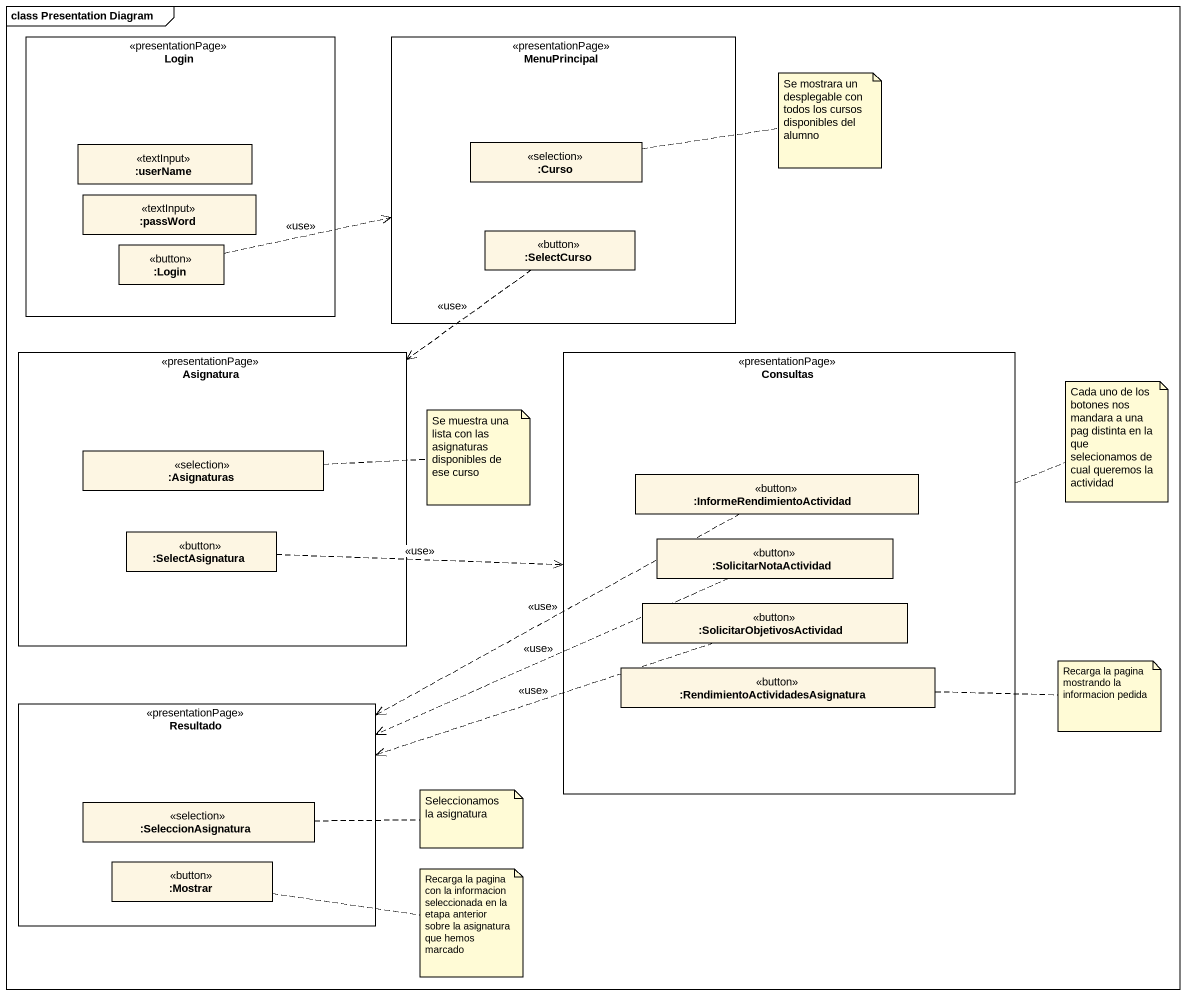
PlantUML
@startuml
mainframe class Presentation Diagram
rectangle Login <<presentationPage>> {
  rectangle ":userName" as userName <<textInput>>
  rectangle ":passWord" as passWord <<textInput>>
  rectangle ":Login" as Login_2 <<button>>
}
rectangle MenuPrincipal <<presentationPage>> {
  rectangle ":Curso" as Curso <<selection>>
  rectangle ":SelectCurso" as SelectCurso <<button>>
}
rectangle Asignatura <<presentationPage>> {
  rectangle ":Asignaturas" as Asignaturas <<selection>>
  rectangle ":SelectAsignatura" as SelectAsignatura <<button>>
}
rectangle Consultas <<presentationPage>> {
  rectangle ":InformeRendimientoActividad" as InformeRendimientoActividad <<button>>
  rectangle ":SolicitarNotaActividad" as SolicitarNotaActividad <<button>>
  rectangle ":SolicitarObjetivosActividad" as SolicitarObjetivosActividad <<button>>
  rectangle ":RendimientoActividadesAsignatura" as RendimientoActividadesAsigna <<button>>
}
rectangle Resultado <<presentationPage>> {
  rectangle ":SeleccionAsignatura" as SeleccionAsignatura <<selection>>
  rectangle ":Mostrar" as Mostrar <<button>>
}
Login_2 .right.> MenuPrincipal : <<use>>
SelectCurso ..> Asignatura : <<use>>
InformeRendimientoActividad .left.> Resultado : <<use>>
SelectAsignatura .right.> Consultas : <<use>>
SolicitarNotaActividad .left.> Resultado : <<use>>
SolicitarObjetivosActividad .left.> Resultado : <<use>>
note right of Curso : Se mostrara un desplegable con todos los cursos disponibles del alumno
note right of Consultas : Cada uno de los botones nos mandara a una pag distinta en la que selecionamos de cual queremos la actividad
note right of Asignaturas : Se muestra una lista con las asignaturas disponibles de ese curso
note right of RendimientoActividadesAsigna : Recarga la pagina mostrando la informacion pedida
note right of SeleccionAsignatura : Seleccionamos la asignatura
note right of Mostrar : Recarga la pagina con la informacion seleccionada en la etapa anterior sobre la asignatura que hemos marcado
@enduml
